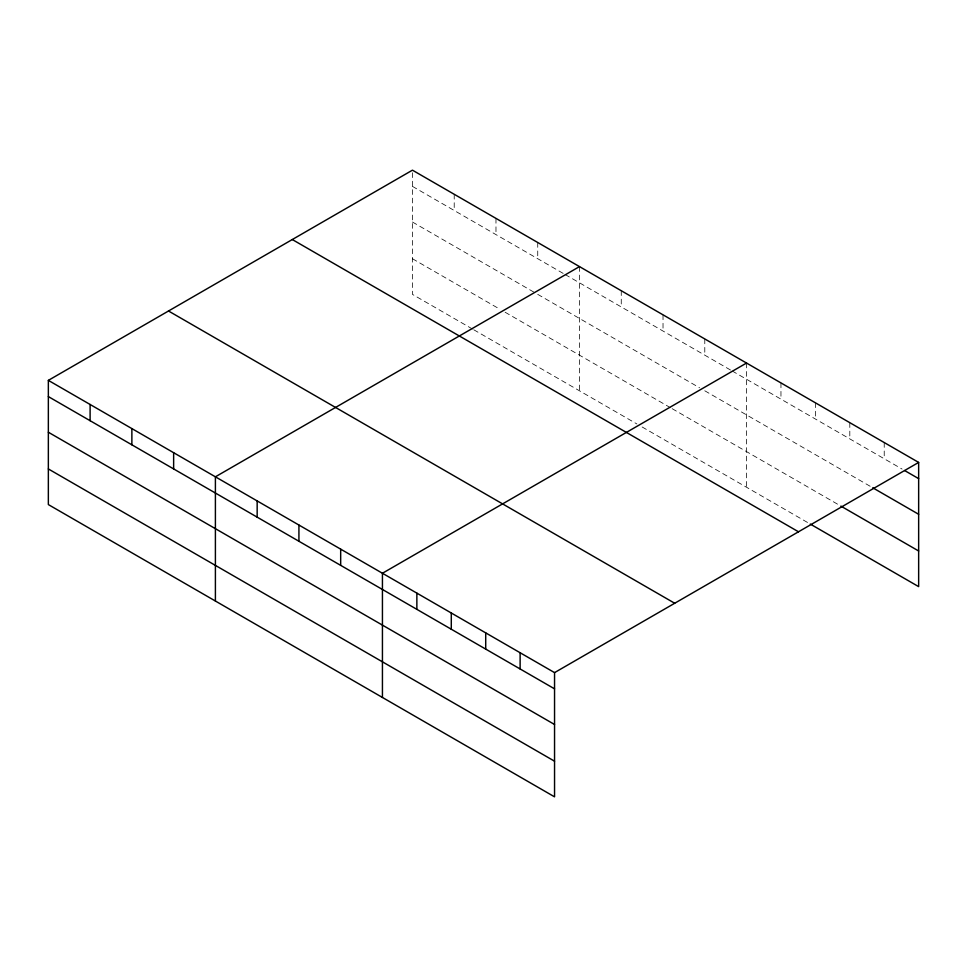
<?xml version="1.0" encoding="UTF-8"?>
<svg xmlns="http://www.w3.org/2000/svg" width="967" height="967" viewBox="0 0 967 967"><rect width="100%" height="100%" fill="white"/><g stroke="black" fill="none" stroke-linecap="round" stroke-linejoin="round"><path stroke-width="0.73" stroke-dasharray="4.83 3.63" d="M412.45 186.377L563.834 273.782M565.139 274.531L730.883 370.228M732.188 370.977L902.078 469.068M412.45 222.023L535.126 292.844M537.737 294.355L699.564 387.779M704.786 390.789L871.485 487.042M412.45 258.733L499.891 309.222M505.112 312.232L670.844 407.917M672.15 408.678L839.61 505.354M472.488 329.034L412.45 294.379L412.45 170.168M473.794 329.783L636.915 423.969M642.136 426.979L809.016 523.328M884.225 442.535L884.225 458.757M849.812 422.664L849.812 438.885M815.386 402.792L815.386 419.013M780.961 382.92L780.961 399.141M746.548 363.048L746.548 487.259M704.786 338.933L704.786 355.155M663.024 314.831L663.024 331.052M621.261 290.716L621.261 306.938M579.499 266.602L579.499 390.813M537.737 242.499L537.737 258.709M495.974 218.385L495.974 234.606M454.212 194.27L454.212 210.492"/><path stroke-width="1.45" d="M48.35 380.369L554.55 672.621L554.55 796.832L48.35 504.581L48.35 380.369L412.45 170.168L918.65 462.419L918.65 586.631L810.286 524.066M579.499 266.602L215.399 476.816L215.399 601.027M746.548 363.048L382.436 573.262L382.436 697.473M554.55 672.621L918.65 462.419M904.628 470.542L918.65 478.629M872.754 487.779L918.65 514.275M840.879 506.092L918.65 550.985M292.3 239.538L798.5 531.79M168.5 310.999L674.7 603.251M48.35 396.591L554.55 688.842M48.35 432.237L554.55 724.488M48.35 468.947L554.55 761.198M520.125 652.749L520.125 668.971M485.712 632.877L485.712 649.099M451.287 613.005L451.287 629.227M416.862 593.134L416.862 609.355M340.674 549.147L340.674 565.369M298.924 525.045L298.924 541.254M257.162 500.93L257.162 517.152M173.637 452.701L173.637 468.922M131.875 428.599L131.875 444.82M90.112 404.484L90.112 420.705"/></g></svg>
